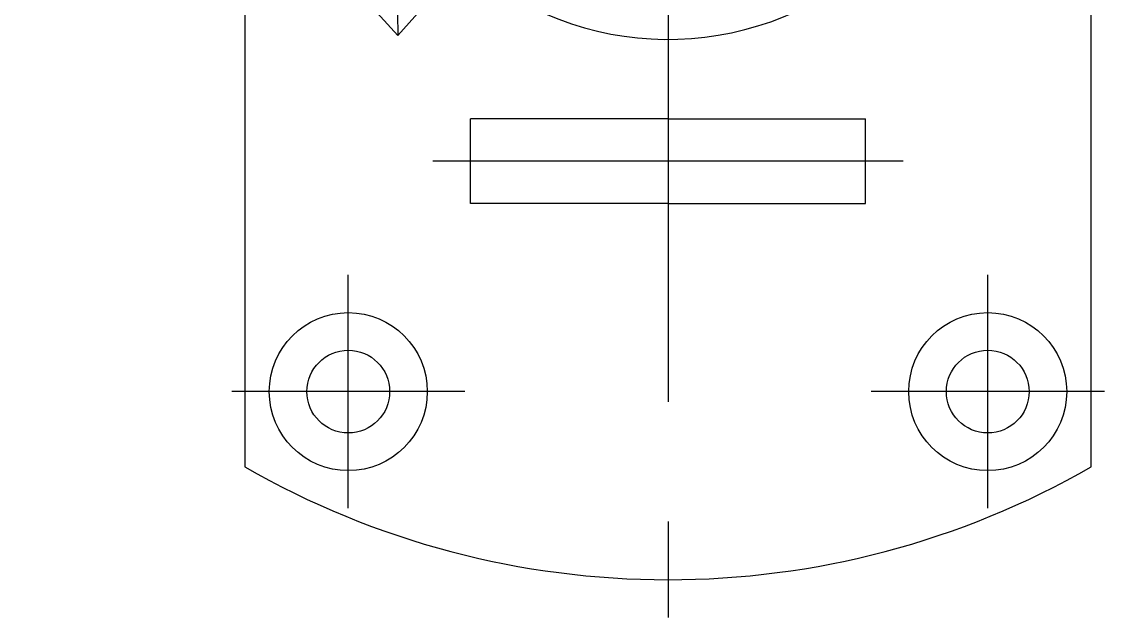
# Model space of a CAD drawing. Extents: x -139 to 76, y -217 to 47.
# Drawn here: x -34.4 to 23.2, y -47 to -15.3 of the extents above; entities that cross this region are included whole.
import ezdxf

# ---------------------------------------------------------------- set-up
doc = ezdxf.new("R2010")
doc.units = 0
doc.linetypes.add('CENTER', pattern=[50.8, 31.75, -6.35, 6.35, -6.35])
doc.layers.get('0').update_dxf_attribs({"linetype": 'CONTINUOUS'})
doc.layers.add('CENTER', color=1, linetype='CONTINUOUS')

msp = doc.modelspace()

# ---------------------------------------------------------------- linework, layer by layer
at = {"color": 7, "linetype": 'CONTINUOUS'}
for p, q in [((22.5, -39), (22.5, 16.817)), ((-34.367, 6.025), (-14.373, -16.07)), ((-22.5, -7.089), (-22.5, -39)), ((-14.373, -16.07), (-10, -11.18)), ((-14.377, -14.892), (-14.373, -16.07)), ((0, -20.5), (-10.5, -20.5)), ((-10.5, -25), (-10.5, -20.5)), ((0, -20.5), (10.5, -20.5)), ((10.5, -25), (10.5, -20.5)), ((0, -25), (-10.5, -25)), ((0, -25), (10.5, -25))]:
    msp.add_line(p, q, dxfattribs=at)
for centre, radius in [((-17, -35), 4.2), ((17, -35), 4.2), ((-17, -35), 2.2), ((17, -35), 2.2)]:
    msp.add_circle(centre, radius, dxfattribs=at)
for centre, radius, start, end in [((0, 0), 16.276, 228.18969, 115.08925), ((0, 0.188), 45.188, 240.13717, 299.86283)]:
    msp.add_arc(centre, radius, start, end, dxfattribs=at)
at = {"layer": 'CENTER', "color": 1, "linetype": 'CENTER'}
for p, q in [((0, 47), (0, -47)), ((12.5, -22.75), (-12.5, -22.75)), ((-17, -41.2), (-17, -28.8)), ((17, -41.2), (17, -28.8)), ((-10.8, -35), (-23.2, -35)), ((23.2, -35), (10.8, -35))]:
    msp.add_line(p, q, dxfattribs=at)

doc.saveas('drawing.dxf')
